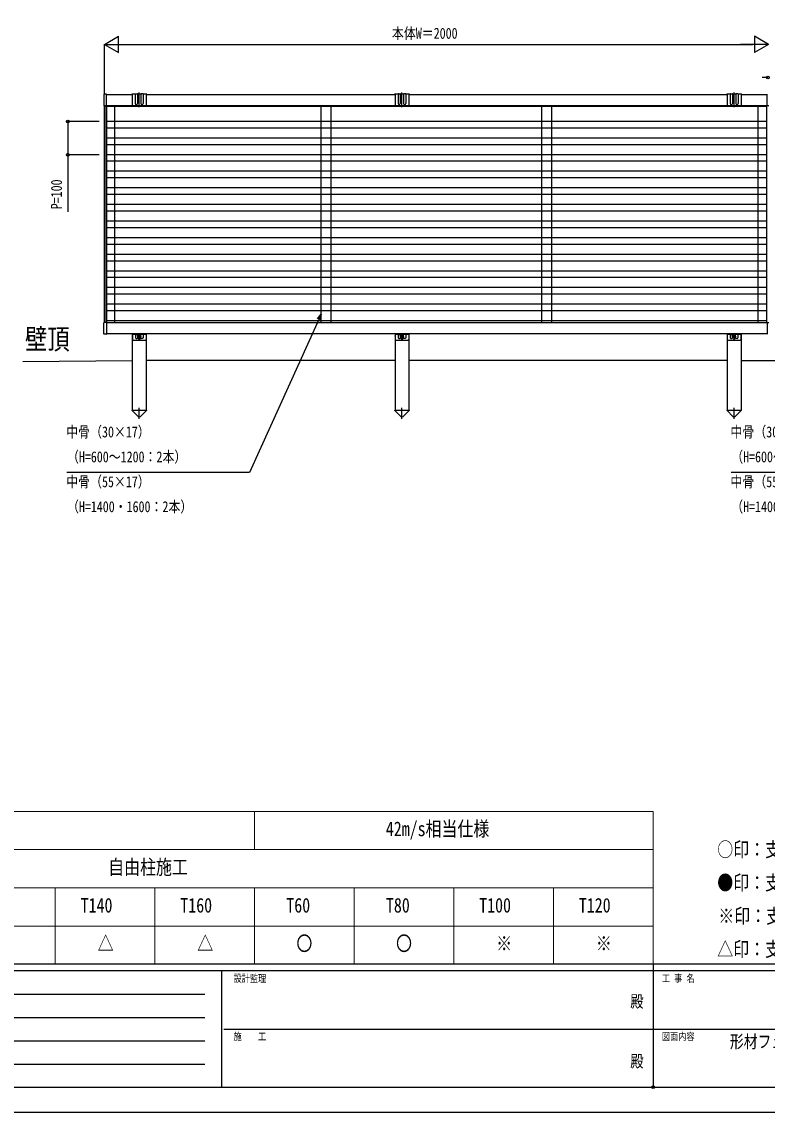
# Model space of a CAD drawing. Units: millimetres, scale not verified. Extents: x -4205 to 4205, y -2970 to 2970.
# Drawn here: x -1906 to 339, y -2970 to 311 of the extents above; entities that cross this region are included whole.
import ezdxf
from ezdxf.enums import TextEntityAlignment as Align

# ---------------------------------------------------------------- set-up
doc = ezdxf.new("R2010")
doc.units = ezdxf.units.MM
doc.header["$LTSCALE"] = 16
doc.header["$PDMODE"] = 32
doc.header["$PDSIZE"] = 8
doc.layers.add('0-1_TABLE1', color=7, linetype='Continuous', lineweight=18)
for name, color, linetype in [('0-2_USER1', 3, 'Continuous'), ('0-4_YKK_A1', 4, 'Continuous'), ('0-5_YKK_D', 6, 'Continuous'), ('0-6_YKK_ZWAK', 7, 'Continuous')]:
    doc.layers.add(name, color=color, linetype=linetype)
doc.styles.add('ＭＳ ゴシック', font='')
doc.styles.get('ＭＳ ゴシック').set_extended_font_data('MS Gothic')

msp = doc.modelspace()

# ---------------------------------------------------------------- linework, layer by layer
at = {"layer": '0-1_TABLE1'}
for p, q in [((-3904.98, -2065), (-4.98, -2065)), ((-1204.98, -2065), (-1204.98, -2180)), ((-4.98, -2065), (-4.98, -2525)), ((-3004.98, -2180), (-4.98, -2180)), ((-3004.98, -2295), (-4.98, -2295)), ((-1804.98, -2295), (-1804.98, -2525)), ((-1504.98, -2295), (-1504.98, -2525)), ((-1204.98, -2295), (-1204.98, -2525)), ((-904.98, -2295), (-904.98, -2525)), ((-604.98, -2295), (-604.98, -2525)), ((-304.98, -2295), (-304.98, -2525)), ((-3904.98, -2410), (-4.98, -2410)), ((-3904.98, -2525), (-4.98, -2525))]:
    msp.add_line(p, q, dxfattribs=at)
at = {"layer": '0-4_YKK_A1'}
for p, q in [((-1659.06, 91.86), (-1659.06, 59.22)), ((-1651.38, 93.27), (-1658.12, 92.86)), ((-1651.06, 92.09), (-1573.06, 92.09)), ((-1564.06, 93.59), (-1573.06, 93.59)), ((-1573.06, 93.59), (-1573.06, 60.58)), ((-1564.06, 93.59), (-1564.06, 65.58)), ((-1563.06, 94.59), (-1558.06, 94.59)), ((-1547.06, 93.59), (-1557.06, 93.59)), ((-1557.06, 93.59), (-1557.06, 65.58)), ((-1552.06, 54.51), (-1552.06, 98.29)), ((-1547.06, 93.59), (-1547.06, 65.58)), ((-1541.06, 94.59), (-1546.06, 94.59)), ((-1531.06, 93.59), (-1540.06, 93.59)), ((-1540.06, 93.59), (-1540.06, 65.58)), ((-1531.06, 93.59), (-1531.06, 60.58)), ((-1531.06, 92.09), (-782.06, 92.09)), ((-773.06, 93.59), (-782.06, 93.59)), ((-782.06, 93.59), (-782.06, 60.58)), ((-773.06, 93.59), (-773.06, 65.58)), ((-772.06, 94.59), (-767.06, 94.59)), ((-756.06, 93.59), (-766.06, 93.59)), ((-766.06, 93.59), (-766.06, 65.58)), ((-761.06, 54.51), (-761.06, 98.29)), ((-756.06, 93.59), (-756.06, 65.58)), ((-750.06, 94.59), (-755.06, 94.59)), ((-740.06, 93.59), (-749.06, 93.59)), ((-749.06, 93.59), (-749.06, 65.58)), ((-740.06, 93.59), (-740.06, 60.58)), ((-740.06, 92.09), (217.94, 92.09)), ((226.94, 93.59), (217.94, 93.59)), ((217.94, 93.59), (217.94, 60.58)), ((226.94, 93.59), (226.94, 65.58)), ((227.94, 94.59), (232.94, 94.59)), ((243.94, 93.59), (233.94, 93.59)), ((233.94, 93.59), (233.94, 65.58)), ((238.94, 54.51), (238.94, 98.29)), ((243.94, 93.59), (243.94, 65.58)), ((249.94, 94.59), (244.94, 94.59)), ((259.94, 93.59), (250.94, 93.59)), ((250.94, 93.59), (250.94, 65.58)), ((259.94, 93.59), (259.94, 60.58)), ((259.94, 92.09), (338.44, 92.09)), ((338.44, 92.03), (338.44, 92.83)), ((338.44, 58.79), (338.44, 92.03)), ((-1651.38, 57.81), (-1658.12, 58.22)), ((-1657.56, 57.59), (-1650.56, 57.59)), ((-1657.56, 57.59), (-1657.56, -593.41)), ((-1655.56, 57.59), (-1655.56, -593.41)), ((338.44, 58.09), (-1651.06, 58.09)), ((336.44, 56.09), (-1650.56, 56.09)), ((-1625.56, -593.91), (-1625.56, 58.09)), ((-1571.06, 58.58), (-1552.78, 58.58)), ((-1551.35, 58.58), (-1533.06, 58.58)), ((-1004.56, -593.91), (-1004.56, 58.09)), ((-974.56, -593.91), (-974.56, 58.09)), ((-780.06, 58.58), (-761.77, 58.58)), ((-760.34, 58.58), (-742.06, 58.58)), ((-339.56, -593.91), (-339.56, 58.09)), ((-309.56, -593.91), (-309.56, 58.09)), ((219.94, 58.58), (238.23, 58.58)), ((239.66, 58.58), (257.94, 58.58)), ((311.44, -593.91), (311.44, 58.09)), ((343.44, 57.59), (336.44, 57.59)), ((338.44, 57.99), (338.44, 58.79)), ((336.44, 11.09), (-1650.56, 11.09)), ((336.44, -8.81), (-1650.56, -8.81)), ((336.44, -38.91), (-1650.56, -38.91)), ((336.44, -58.81), (-1650.56, -58.81)), ((336.44, -88.91), (-1650.56, -88.91)), ((336.44, -108.81), (-1650.56, -108.81)), ((336.44, -138.91), (-1650.56, -138.91)), ((336.44, -158.81), (-1650.56, -158.81)), ((336.44, -188.91), (-1650.56, -188.91)), ((336.44, -208.81), (-1650.56, -208.81)), ((336.44, -238.91), (-1650.56, -238.91)), ((336.44, -258.81), (-1650.56, -258.81)), ((336.44, -288.91), (-1650.56, -288.91)), ((336.44, -308.81), (-1650.56, -308.81)), ((336.44, -338.91), (-1650.56, -338.91)), ((336.44, -358.81), (-1650.56, -358.81)), ((336.44, -388.91), (-1650.56, -388.91)), ((336.44, -408.81), (-1650.56, -408.81)), ((336.44, -438.91), (-1650.56, -438.91)), ((336.44, -458.81), (-1650.56, -458.81)), ((336.44, -488.91), (-1650.56, -488.91)), ((336.44, -508.81), (-1650.56, -508.81)), ((336.44, -538.91), (-1650.56, -538.91)), ((336.44, -558.81), (-1650.56, -558.81)), ((336.44, -588.91), (-1650.56, -588.91)), ((-1659.06, -627.68), (-1659.06, -595.04)), ((-1651.38, -593.63), (-1658.12, -594.04)), ((-1651.06, -593.91), (338.44, -593.91)), ((338.44, -593.81), (338.44, -594.61)), ((338.44, -594.61), (338.44, -627.85)), ((-1651.38, -629.09), (-1658.12, -628.68)), ((338.44, -627.91), (-1651.06, -627.91)), ((-1573.06, -627.91), (-1573.06, -857.91)), ((-1572.56, -627.91), (-1572.56, -633.95)), ((-1572.56, -629.41), (-1563.56, -629.41)), ((-1572.56, -634.87), (-1572.56, -644.91)), ((-1570.56, -646.91), (-1533.56, -646.91)), ((-1563.56, -627.91), (-1563.56, -639.91)), ((-1562.56, -630.41), (-1557.56, -630.41)), ((-1561.56, -641.91), (-1558.56, -641.91)), ((-1556.61, -635.91), (-1547.51, -635.91)), ((-1556.56, -639.91), (-1556.56, -627.91)), ((-1556.56, -629.41), (-1547.56, -629.41)), ((-1554.14, -635.56), (-1554.14, -636.26)), ((-1554.14, -635.56), (-1552.91, -635.56)), ((-1554.14, -636.26), (-1552.91, -636.26)), ((-1552.41, -633.83), (-1551.71, -633.83)), ((-1552.41, -633.83), (-1552.41, -635.06)), ((-1552.41, -636.76), (-1552.41, -637.98)), ((-1552.41, -637.98), (-1551.71, -637.98)), ((-1552.06, -640.46), (-1552.06, -631.36)), ((-1551.71, -633.83), (-1551.71, -635.06)), ((-1551.71, -636.76), (-1551.71, -637.98)), ((-1551.21, -635.56), (-1549.99, -635.56)), ((-1551.21, -636.26), (-1549.99, -636.26)), ((-1549.99, -635.56), (-1549.99, -636.26)), ((-1547.56, -639.91), (-1547.56, -627.91)), ((-1541.56, -630.41), (-1546.56, -630.41)), ((-1542.56, -641.91), (-1545.56, -641.91)), ((-1540.56, -627.91), (-1540.56, -639.91)), ((-1540.56, -629.41), (-1531.56, -629.41)), ((-1531.56, -627.91), (-1531.56, -633.95)), ((-1531.56, -634.87), (-1531.56, -644.91)), ((-1531.06, -627.91), (-1531.06, -857.91)), ((-782.06, -627.91), (-782.06, -857.91)), ((-781.56, -627.91), (-781.56, -633.95)), ((-781.56, -629.41), (-772.56, -629.41)), ((-781.56, -634.87), (-781.56, -644.91)), ((-779.56, -646.91), (-742.56, -646.91)), ((-772.56, -627.91), (-772.56, -639.91)), ((-771.56, -630.41), (-766.56, -630.41)), ((-770.56, -641.91), (-767.56, -641.91)), ((-765.61, -635.91), (-756.51, -635.91)), ((-765.56, -639.91), (-765.56, -627.91)), ((-765.56, -629.41), (-756.56, -629.41)), ((-763.13, -635.56), (-763.13, -636.26)), ((-763.13, -635.56), (-761.91, -635.56)), ((-763.13, -636.26), (-761.91, -636.26)), ((-761.41, -633.83), (-760.71, -633.83)), ((-761.41, -633.83), (-761.41, -635.06)), ((-761.41, -636.76), (-761.41, -637.98)), ((-761.41, -637.98), (-760.71, -637.98)), ((-761.06, -640.46), (-761.06, -631.36)), ((-760.71, -633.83), (-760.71, -635.06)), ((-760.71, -636.76), (-760.71, -637.98)), ((-760.21, -635.56), (-758.98, -635.56)), ((-760.21, -636.26), (-758.98, -636.26)), ((-758.98, -635.56), (-758.98, -636.26)), ((-756.56, -639.91), (-756.56, -627.91)), ((-750.56, -630.41), (-755.56, -630.41)), ((-751.56, -641.91), (-754.56, -641.91)), ((-749.56, -627.91), (-749.56, -639.91)), ((-749.56, -629.41), (-740.56, -629.41)), ((-740.56, -627.91), (-740.56, -633.95)), ((-740.56, -634.87), (-740.56, -644.91)), ((-740.06, -627.91), (-740.06, -857.91)), ((217.94, -627.91), (217.94, -857.91)), ((218.44, -627.91), (218.44, -633.95)), ((218.44, -629.41), (227.44, -629.41)), ((218.44, -634.87), (218.44, -644.91)), ((220.44, -646.91), (257.44, -646.91)), ((227.44, -627.91), (227.44, -639.91)), ((228.44, -630.41), (233.44, -630.41)), ((229.44, -641.91), (232.44, -641.91)), ((234.39, -635.91), (243.49, -635.91)), ((234.44, -639.91), (234.44, -627.91)), ((234.44, -629.41), (243.44, -629.41)), ((236.87, -635.56), (236.87, -636.26)), ((236.87, -635.56), (238.09, -635.56)), ((236.87, -636.26), (238.09, -636.26)), ((238.59, -633.83), (239.29, -633.83)), ((238.59, -633.83), (238.59, -635.06)), ((238.59, -636.76), (238.59, -637.98)), ((238.59, -637.98), (239.29, -637.98)), ((238.94, -640.46), (238.94, -631.36)), ((239.29, -633.83), (239.29, -635.06)), ((239.29, -636.76), (239.29, -637.98)), ((239.79, -635.56), (241.02, -635.56)), ((239.79, -636.26), (241.02, -636.26)), ((241.02, -635.56), (241.02, -636.26)), ((243.44, -639.91), (243.44, -627.91)), ((249.44, -630.41), (244.44, -630.41)), ((248.44, -641.91), (245.44, -641.91)), ((250.44, -627.91), (250.44, -639.91)), ((250.44, -629.41), (259.44, -629.41)), ((259.44, -627.91), (259.44, -633.95)), ((259.44, -634.87), (259.44, -644.91)), ((259.94, -627.91), (259.94, -857.91)), ((338.44, -627.85), (338.44, -628.64)), ((-1902.71, -711.47), (-1573.06, -708)), ((-782.06, -707.91), (-1531.06, -707.91)), ((217.94, -707.91), (-740.06, -707.91)), ((259.94, -707.91), (1217.94, -707.91)), ((-1552.06, -883.42), (-1552.06, -850.95)), ((-761.06, -883.42), (-761.06, -850.95)), ((238.94, -883.42), (238.94, -850.95)), ((-1573.26, -858.91), (-1573.26, -857.91)), ((-1573.26, -857.91), (-1530.86, -857.91)), ((-1573.26, -858.91), (-1555.58, -876.46)), ((-1530.86, -858.91), (-1548.54, -876.46)), ((-1530.86, -857.91), (-1530.86, -858.91)), ((-782.26, -858.91), (-782.26, -857.91)), ((-782.26, -857.91), (-739.86, -857.91)), ((-782.26, -858.91), (-764.58, -876.46)), ((-739.86, -858.91), (-757.54, -876.46)), ((-739.86, -857.91), (-739.86, -858.91)), ((217.74, -858.91), (217.74, -857.91)), ((217.74, -857.91), (260.14, -857.91)), ((217.74, -858.91), (235.42, -876.46)), ((260.14, -858.91), (242.46, -876.46)), ((260.14, -857.91), (260.14, -858.91))]:
    msp.add_line(p, q, dxfattribs=at)
for points in [[(-1651.06, 58.11), (-1651.06, 58.79), (-1651.06, 92.29), (-1651.06, 92.97)], [(-1650.56, 57.59), (-1650.56, -593.41), (-1657.56, -593.41)], [(336.44, 57.59), (336.44, -593.41), (343.44, -593.41)], [(-1651.06, -593.93), (-1651.06, -594.61), (-1651.06, -628.11), (-1651.06, -628.79)]]:
    msp.add_lwpolyline(points, dxfattribs=at)
for centre, radius in [((-1552.06, -635.91), 4.25), ((-1552.06, -642.91), 1.65), ((-761.06, -635.91), 4.25), ((-761.06, -642.91), 1.65), ((238.94, -635.91), 4.25), ((238.94, -642.91), 1.65)]:
    msp.add_circle(centre, radius, dxfattribs=at)
for centre, radius, start, end in [((-1658.06, 91.86), 1, 93.5, 180), ((-1651.36, 92.97), 0.3, 0, 93.5), ((-1573.06, 91.59), 2, 90, 165.52249), ((-1563.06, 93.59), 1, 90, 180), ((-1558.06, 93.59), 1, 0, 90), ((-1546.06, 93.59), 1, 90, 180), ((-1541.06, 93.59), 1, 0, 90), ((-1531.06, 91.59), 2, 14.47751, 90), ((-782.06, 91.59), 2, 90, 165.52249), ((-772.06, 93.59), 1, 90, 180), ((-767.06, 93.59), 1, 0, 90), ((-755.06, 93.59), 1, 90, 180), ((-750.06, 93.59), 1, 0, 90), ((-740.06, 91.59), 2, 14.47751, 90), ((217.94, 91.59), 2, 90, 165.52249), ((227.94, 93.59), 1, 90, 180), ((232.94, 93.59), 1, 0, 90), ((244.94, 93.59), 1, 90, 180), ((249.94, 93.59), 1, 0, 90), ((259.94, 91.59), 2, 14.47751, 90), ((338.64, 92.83), 0.2, 93.5, 180), ((-1658.06, 59.22), 1, 180, 266.5), ((-1651.36, 58.11), 0.3, 266.5, 0), ((-1571.06, 60.58), 2, 180, 270), ((-1560.56, 65.58), 3.5, 180, 0), ((-1552.06, 57.88), 1, 44.427, 135.573), ((-1543.56, 65.58), 3.5, 180, 0), ((-1533.06, 60.58), 2, 270, 0), ((-780.06, 60.58), 2, 180, 270), ((-769.56, 65.58), 3.5, 180, 0), ((-761.06, 57.88), 1, 44.427, 135.573), ((-752.56, 65.58), 3.5, 180, 0), ((-742.06, 60.58), 2, 270, 0), ((219.94, 60.58), 2, 180, 270), ((230.44, 65.58), 3.5, 180, 0), ((238.94, 57.88), 1, 44.427, 135.573), ((247.44, 65.58), 3.5, 180, 0), ((257.94, 60.58), 2, 270, 0), ((338.64, 57.99), 0.202, 179.93968, 269.38321), ((-1658.06, -595.04), 1, 93.5, 180), ((-1651.36, -593.93), 0.3, 0, 93.5), ((338.64, -593.81), 0.202, 90.61679, 180.06032), ((-1658.06, -627.68), 1, 180, 266.5), ((-1651.36, -628.79), 0.3, 266.5, 0), ((-1572.76, -634.41), 0.5, 293.57818, 66.42182), ((-1570.56, -644.91), 2, 180, 270), ((-1562.56, -629.41), 1, 180, 270), ((-1561.56, -639.91), 2, 180, 270), ((-1558.56, -639.91), 2, 270, 0), ((-1557.56, -629.41), 1, 270, 0), ((-1552.91, -635.06), 0.5, 270, 0), ((-1552.91, -636.76), 0.5, 0, 90), ((-1551.21, -635.06), 0.5, 180, 270), ((-1551.21, -636.76), 0.5, 90, 180), ((-1546.56, -629.41), 1, 180, 270), ((-1545.56, -639.91), 2, 180, 270), ((-1542.56, -639.91), 2, 270, 0), ((-1541.56, -629.41), 1, 270, 0), ((-1533.56, -644.91), 2, 270, 0), ((-1531.36, -634.41), 0.5, 113.57818, 246.42182), ((-781.76, -634.41), 0.5, 293.57818, 66.42182), ((-779.56, -644.91), 2, 180, 270), ((-771.56, -629.41), 1, 180, 270), ((-770.56, -639.91), 2, 180, 270), ((-767.56, -639.91), 2, 270, 0), ((-766.56, -629.41), 1, 270, 0), ((-761.91, -635.06), 0.5, 270, 0), ((-761.91, -636.76), 0.5, 0, 90), ((-760.21, -635.06), 0.5, 180, 270), ((-760.21, -636.76), 0.5, 90, 180), ((-755.56, -629.41), 1, 180, 270), ((-754.56, -639.91), 2, 180, 270), ((-751.56, -639.91), 2, 270, 0), ((-750.56, -629.41), 1, 270, 0), ((-742.56, -644.91), 2, 270, 0), ((-740.36, -634.41), 0.5, 113.57818, 246.42182), ((218.24, -634.41), 0.5, 293.57818, 66.42182), ((220.44, -644.91), 2, 180, 270), ((228.44, -629.41), 1, 180, 270), ((229.44, -639.91), 2, 180, 270), ((232.44, -639.91), 2, 270, 0), ((233.44, -629.41), 1, 270, 0), ((238.09, -635.06), 0.5, 270, 0), ((238.09, -636.76), 0.5, 0, 90), ((239.79, -635.06), 0.5, 180, 270), ((239.79, -636.76), 0.5, 90, 180), ((244.44, -629.41), 1, 180, 270), ((245.44, -639.91), 2, 180, 270), ((248.44, -639.91), 2, 270, 0), ((249.44, -629.41), 1, 270, 0), ((257.44, -644.91), 2, 270, 0), ((259.64, -634.41), 0.5, 113.57818, 246.42182), ((338.64, -628.64), 0.2, 180, 266.5), ((-1552.06, -872.91), 5, 225.20979, 314.79021), ((-1552.06, -872.91), 5, 225.20979, 314.79021), ((-761.06, -872.91), 5, 225.20979, 314.79021), ((-761.06, -872.91), 5, 225.20979, 314.79021), ((238.94, -872.91), 5, 225.20979, 314.79021), ((238.94, -872.91), 5, 225.20979, 314.79021)]:
    msp.add_arc(centre, radius, start, end, dxfattribs=at)
at = {"layer": '0-5_YKK_D'}
for p, q in [((-1657.06, 243.09), (-1614.63, 267.59)), ((-1614.63, 218.59), (-1614.63, 267.59)), ((342.94, 243.09), (300.5, 267.59)), ((300.5, 267.59), (300.5, 218.59)), ((-1657.06, 93.09), (-1657.06, 244.09)), ((-1657.06, 243.09), (-1614.63, 218.59)), ((-1657.06, 243.09), (-1572.19, 243.09)), ((-1608.06, 243.09), (293.94, 243.09)), ((342.94, 243.09), (258.07, 243.09)), ((342.94, 243.09), (300.5, 218.59)), ((340.44, 143.09), (323.44, 143.09)), ((-1672.56, 11.09), (-1768.21, 11.09)), ((-1672.56, -88.91), (-1768.21, -88.91))]:
    msp.add_line(p, q, dxfattribs=at)
for points in [[(-1767.21, 11.09), (-1767.21, -88.91), (-1767.21, -261.11)], [(-1004.56, -569.06), (-1011.57, -584.55), (-1219.86, -1044.71), (-1769.86, -1044.71)], [(-1015.72, -582.67), (-1004.56, -569.06), (-1007.42, -586.43)], [(995.44, -569.06), (988.43, -584.55), (780.14, -1044.71), (230.14, -1044.71)]]:
    msp.add_lwpolyline(points, dxfattribs=at)
for centre in [(340.44, 143.09), (-1767.21, 11.09), (-1767.21, -88.91)]:
    msp.add_circle(centre, 4.25, dxfattribs=at)
at = {"layer": '0-6_YKK_ZWAK'}
for p, q in [((3895.02, -2525), (-3904.98, -2525)), ((-4.98, -2525), (-4.98, -2895)), ((-1304.98, -2545), (-3904.98, -2545)), ((-1304.98, -2545), (-1304.98, -2895)), ((-4.98, -2545), (-1304.98, -2545)), ((1295.02, -2545), (-4.98, -2545)), ((-3862.48, -2615), (-1354.98, -2615)), ((-3862.48, -2685), (-1354.98, -2685)), ((-1297.48, -2720), (-4.98, -2720)), ((-4.98, -2720), (1295.02, -2720)), ((-3862.48, -2755), (-1354.98, -2755)), ((-3862.48, -2825), (-1354.98, -2825)), ((-3904.98, -2895), (-1304.98, -2895)), ((-1304.98, -2895), (-4.98, -2895)), ((-4.98, -2895), (1295.02, -2895))]:
    msp.add_line(p, q, dxfattribs=at)
msp.add_lwpolyline([(-4205, -2970), (4205, -2970), (4205, 2970), (-4205, 2970)], close=True, dxfattribs=at)
msp.add_point((-4.98, -2895), dxfattribs=at)

# ---------------------------------------------------------------- texts
at = {"layer": '0-1_TABLE1', "style": 'ＭＳ ゴシック', "width": 0.8}
for s, p in [('42m/s相当仕様', (-809.78, -2152.5)), ('自由柱施工', (-1645.78, -2267.5)), ('T140', (-1728.58, -2382.5)), ('T160', (-1428.58, -2382.5)), ('T60', (-1109.38, -2382.5)), ('T80', (-809.38, -2382.5)), ('T100', (-528.58, -2382.5)), ('T120', (-228.58, -2382.5)), ('△', (-1677.38, -2497.5)), ('△', (-1377.38, -2497.5)), ('〇', (-1078.98, -2497.5)), ('〇', (-778.98, -2497.5)), ('※', (-477.38, -2497.5)), ('※', (-177.38, -2497.5))]:
    msp.add_text(s, height=43.99, dxfattribs=at).set_placement(p, align=Align.BOTTOM_LEFT)
at = {"layer": '0-2_USER1', "style": 'ＭＳ ゴシック', "width": 0.8}
for s, height, p in [('壁頂', 61.58, (-1896.19, -693.12)), ('○印：支柱ピッチ=2m以下\u3000A=150', 43.99, (188.3, -2214.69)), ('●印：支柱ピッチ=2m以下\u3000A=250', 43.99, (188.3, -2314.69)), ('※印：支柱ピッチ=1m以下\u3000A=150', 43.99, (191.5, -2414.69)), ('△印：支柱ピッチ=1m以下\u3000A=250', 43.99, (188.3, -2514.69)), ('形材フェンス ルシアスフェンス YL1F型', 38.12, (226.33, -2788))]:
    msp.add_text(s, height=height, dxfattribs=at).set_placement(p, align=Align.BOTTOM_LEFT)
at = {"layer": '0-5_YKK_D', "style": 'ＭＳ ゴシック', "width": 0.8}
for s, p in [('本体W＝2000', (-791.46, 250.09)), ('中骨（30×17）', (-1772.26, -949.41)), ('中骨（30×17）', (227.74, -949.41)), ('（H=600～1200：2本）', (-1769.86, -1024.41)), ('（H=600～1200：2本）', (230.14, -1024.41)), ('中骨（55×17）', (-1772.26, -1099.41)), ('中骨（55×17）', (227.74, -1099.41)), ('（H=1400・1600：2本）', (-1769.86, -1174.41)), ('（H=1400・1600：2本）', (230.14, -1174.41))]:
    msp.add_text(s, height=32.99, dxfattribs=at).set_placement(p, align=Align.BOTTOM_LEFT)
msp.add_text('P=100', height=32.99, rotation=90, dxfattribs=at).set_placement((-1775.21, -253.11), align=Align.BOTTOM_LEFT)
at = {"layer": '0-6_YKK_ZWAK', "style": 'ＭＳ ゴシック', "width": 0.8}
for s, height, p in [('設計監理', 21.99, (-1268.31, -2585)), ('工 事 名', 21.99, (21.27, -2585)), ('殿', 36.66, (-73.67, -2665.83)), ('施\u3000\u3000工', 21.99, (-1268.31, -2760)), ('図面内容', 21.99, (21.27, -2760)), ('殿', 36.66, (-73.67, -2845.83))]:
    msp.add_text(s, height=height, dxfattribs=at).set_placement(p, align=Align.BOTTOM_LEFT)

doc.saveas('drawing.dxf')
